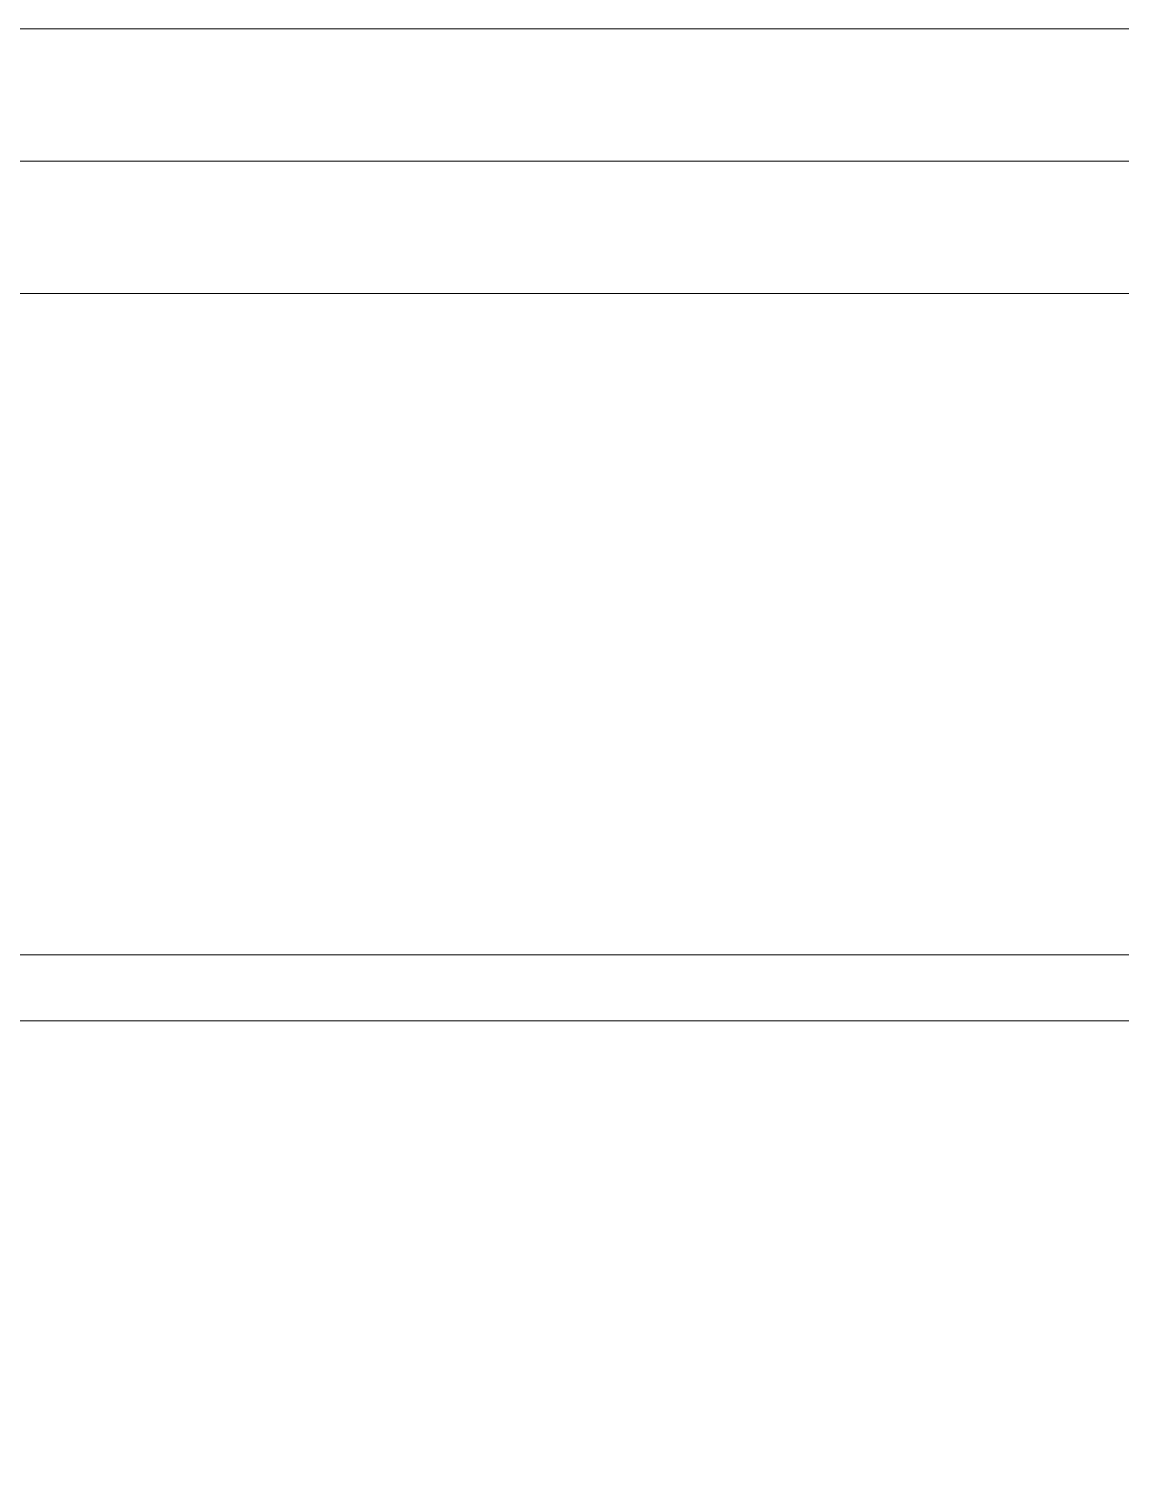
# Model space of a CAD drawing. Extents: x -2598 to 23780, y 0 to 8114.
# Drawn here: x 8880.98 to 8913.98, y 2789.35 to 2833 of the extents above; entities that cross this region are included whole.
import ezdxf

# ---------------------------------------------------------------- set-up
doc = ezdxf.new("R2010")
doc.units = 0
doc.header["$LTSCALE"] = 25
doc.header["$MEASUREMENT"] = 0
for name, color, linetype, lineweight in [('00', 9, 'Continuous', 9), ('06D', 9, 'Continuous', 9), ('14', 9, 'Continuous', 9), ('33', 9, 'BATTING', 9), ('35', 9, 'Continuous', 9)]:
    doc.layers.add(name, color=color, linetype=linetype, lineweight=lineweight)
doc.linetypes.add('BATTING', pattern='A,0.0001,-0.1,[134,ltypeshp.shx,S=0.1,R=0,X=-0.1,Y=0],-0.2,[134,ltypeshp.shx,S=0.1,R=180,X=0.1,Y=0],-0.1', length=0.4001)

msp = doc.modelspace()

# ---------------------------------------------------------------- linework, layer by layer
at = {"layer": '00'}
msp.add_lwpolyline([(8855, 2825), (8980, 2825), (8980, 2805), (8855, 2805)], close=True, dxfattribs=at)
msp.add_lwpolyline([(8855, 2825), (8980, 2825), (8980, 2805), (8855, 2805)], close=True, dxfattribs=at)
at = {"layer": '06D'}
msp.add_lwpolyline([(8980, 2825), (8980, 2833), (8855, 2833), (8855, 2825)], dxfattribs=at)
at = {"layer": '14'}
msp.add_lwpolyline([(8853, 2820.225), (8853, 2803), (8982, 2803), (8982, 2819.3)], dxfattribs=at)
at = {"layer": '33', "ltscale": 0.4}
msp.add_lwpolyline([(8855, 2829), (8980, 2829)], dxfattribs=at)
at = {"layer": '35'}
msp.add_lwpolyline([(8609.5, 2803), (8609.5, 2743), (8535.5, 2743), (8535.5, 2447), (8609.5, 2447), (8609.5, 2363), (9225.5, 2363), (9225.5, 2803)], close=True, dxfattribs=at)

doc.saveas('drawing.dxf')
